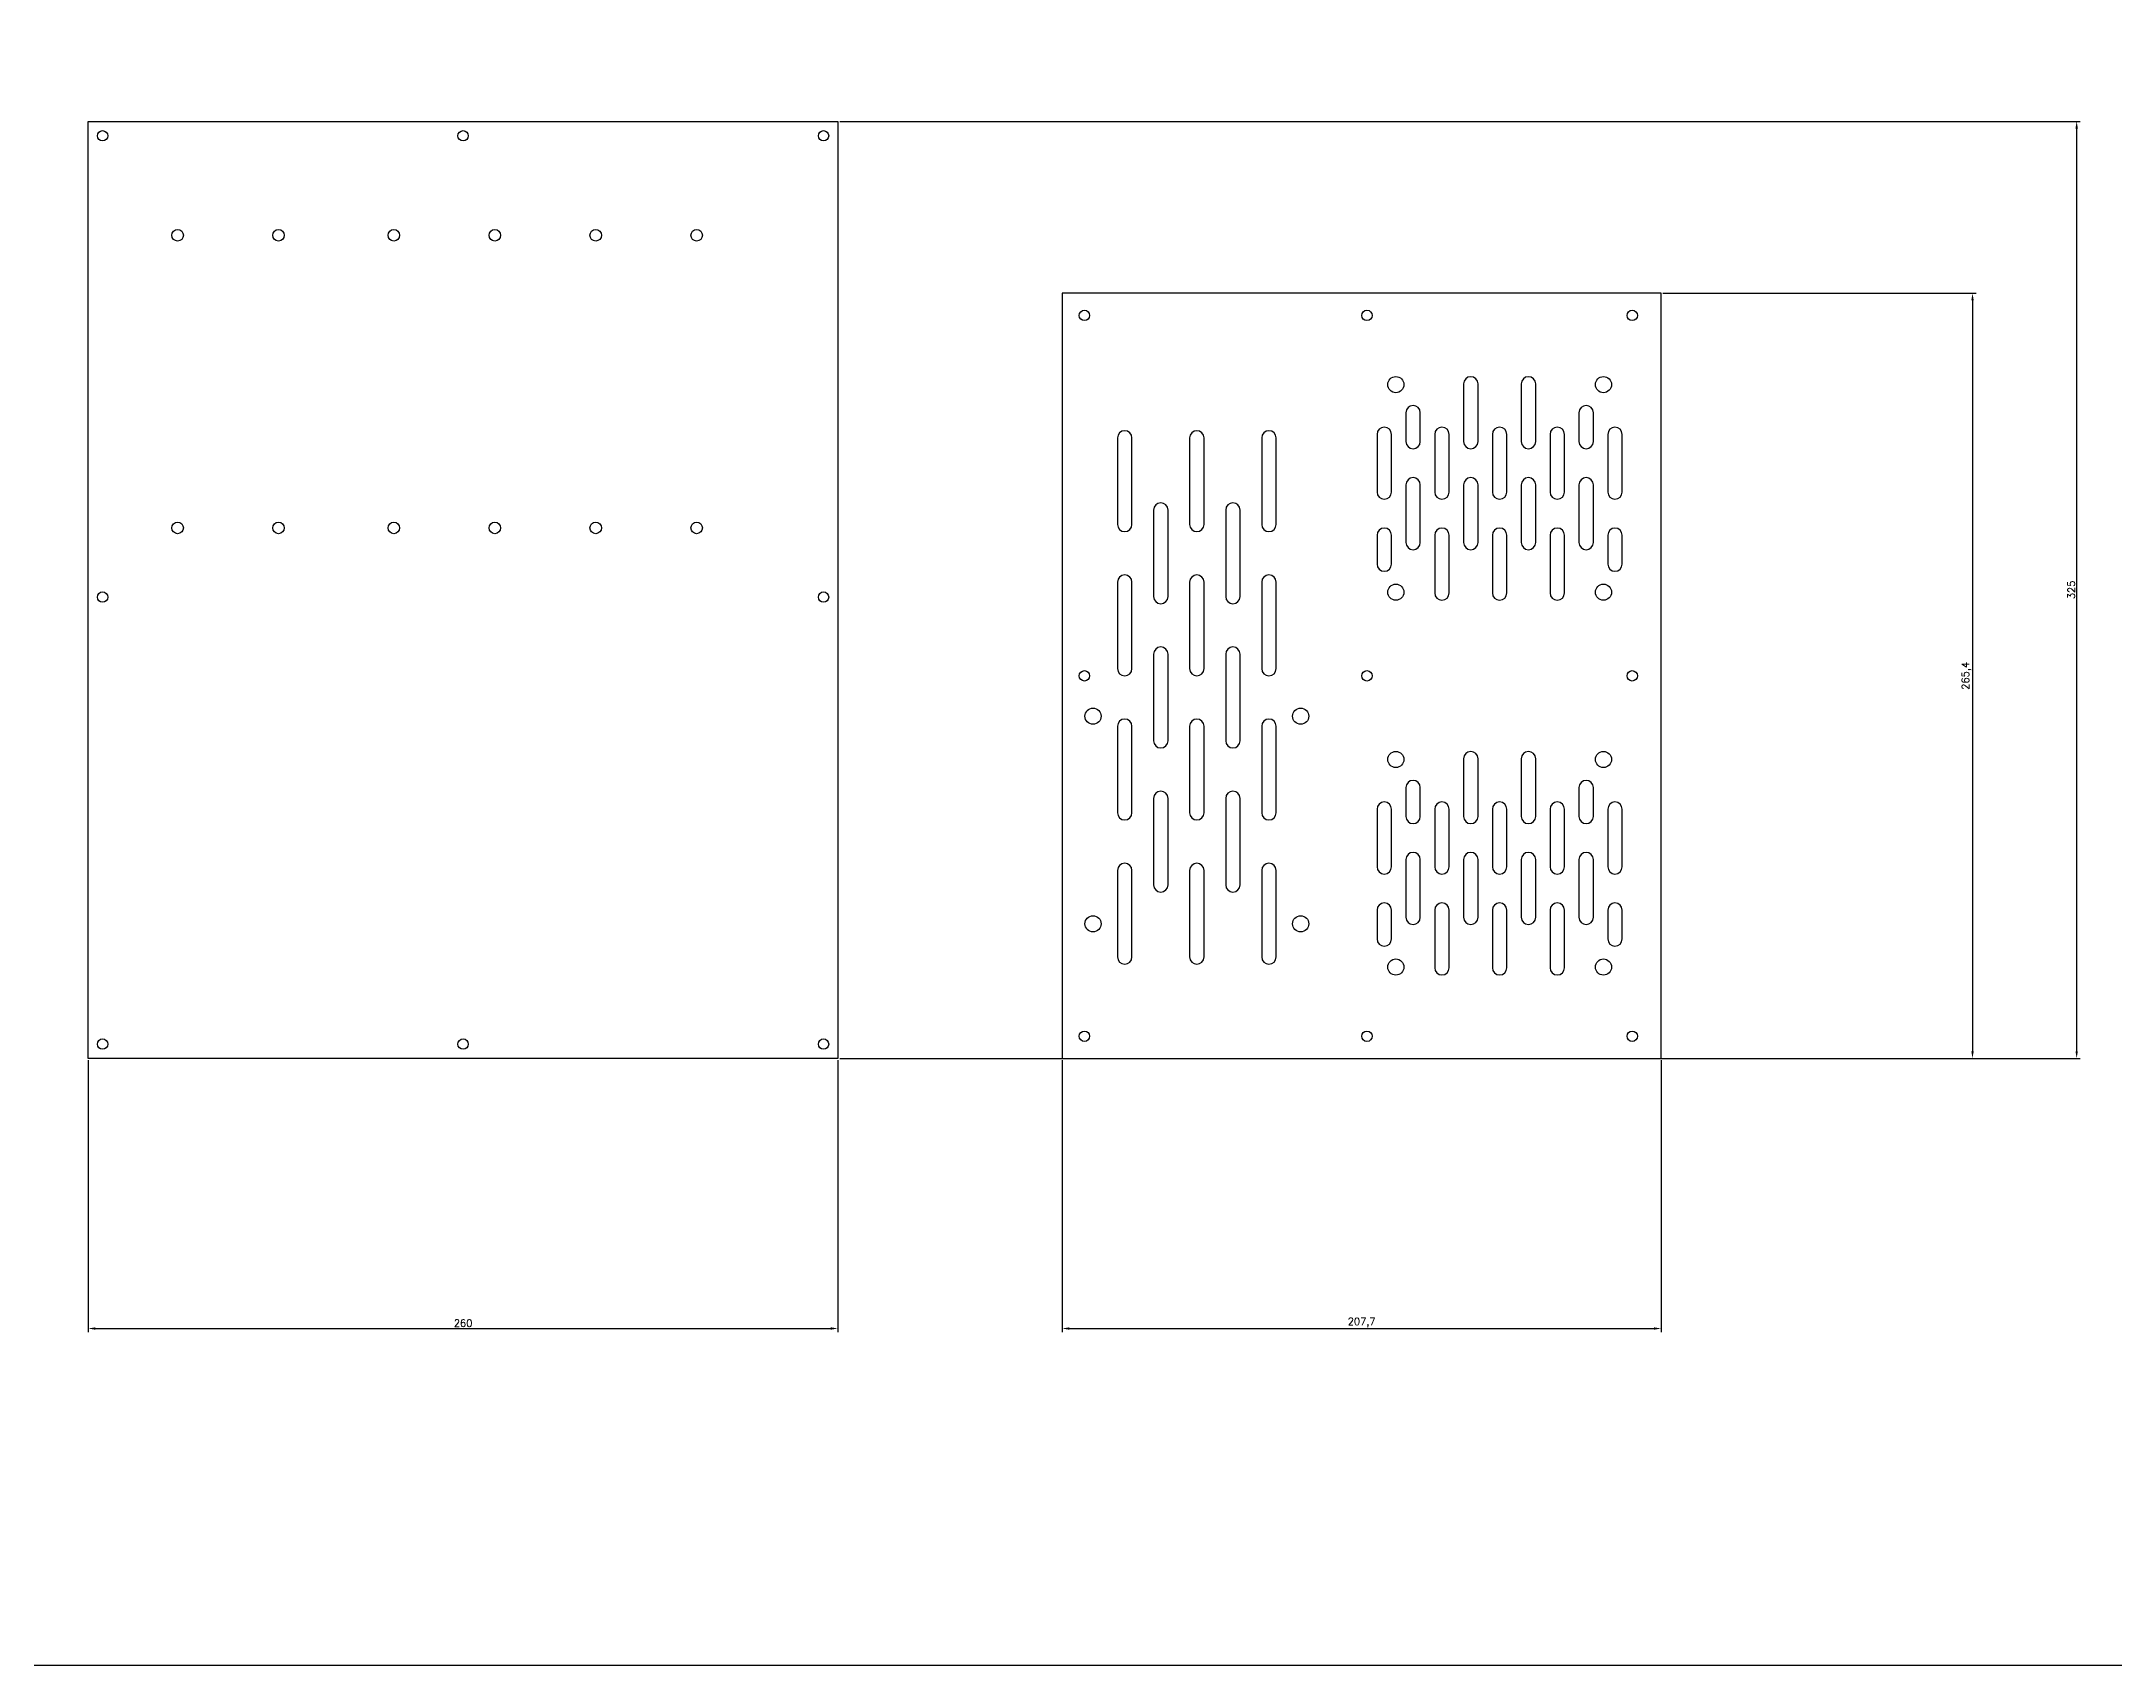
# Model space of a CAD drawing. Header units: millimetres. Extents: x -451 to 3969, y -235 to 930.
# Drawn here: x 167 to 886, y -211 to 353 of the extents above; entities that cross this region are included whole.
import ezdxf

# ---------------------------------------------------------------- set-up
doc = ezdxf.new("R2010")
doc.units = ezdxf.units.MM
doc.layers.add('主板托开孔', color=7, linetype='Continuous')
doc.styles.get("Standard").update_dxf_attribs({"font": 'txt', "bigfont": 'gbcbig.shx'})
doc.dimstyles.new('ISO-25', dxfattribs={"dimtxt": 2.5, "dimasz": 2.5, "dimexe": 1.25, "dimexo": 0.625, "dimtad": 1, "dimtxsty": 'Standard', "dimcen": 2.5, "dimadec": 0, "dimazin": 0, "dimtfac": 1, "dimtmove": 0, "dimatfit": 3, "dimfxl": 0, "dimarcsym": 0})

# ---------------------------------------------------------------- blocks, each defined once
blk = doc.blocks.new('*D3')
at = {"color": 0, "lineweight": -2, "transparency": 16777216}
for p, q in [((183.55, -0.62), (183.55, -94.92)), ((443.55, -0.62), (443.55, -94.92)), ((186.05, -93.67), (441.05, -93.67))]:
    blk.add_line(p, q, dxfattribs=at)
at = {"color": 0, "transparency": 16777216}
for points in [[(186.05, -93.25), (186.05, -94.09), (183.55, -93.67)], [(441.05, -93.25), (441.05, -94.09), (443.55, -93.67)]]:
    blk.add_solid(points, dxfattribs=at)
at = {"layer": 'Defpoints', "color": 0, "transparency": 16777216}
for p in [(183.55, 0), (443.55, 0), (443.55, -93.67)]:
    blk.add_point(p, dxfattribs=at)
at = {"color": 0, "transparency": 16777216, "insert": (313.55, -91.8), "char_height": 2.5, "attachment_point": 5}
blk.add_mtext('260', dxfattribs=at)
blk = doc.blocks.new('*D4')
at = {"color": 0, "lineweight": -2, "transparency": 16777216}
for p, q in [((521.3, -0.63), (521.3, -94.92)), ((729, -0.63), (729, -94.92)), ((523.8, -93.67), (726.5, -93.67))]:
    blk.add_line(p, q, dxfattribs=at)
at = {"color": 0, "transparency": 16777216}
for points in [[(523.8, -93.25), (523.8, -94.09), (521.3, -93.67)], [(726.5, -93.25), (726.5, -94.09), (729, -93.67)]]:
    blk.add_solid(points, dxfattribs=at)
at = {"layer": 'Defpoints', "color": 0, "transparency": 16777216}
for p in [(521.3, 0), (729, 0), (729, -93.67)]:
    blk.add_point(p, dxfattribs=at)
at = {"color": 0, "transparency": 16777216, "insert": (625.15, -91.59), "char_height": 2.5, "attachment_point": 5}
blk.add_mtext('207,7', dxfattribs=at)
blk = doc.blocks.new('*D5')
at = {"color": 0, "lineweight": -2, "transparency": 16777216}
for p, q in [((444.17, 325), (874.35, 325)), ((873.1, 322.5), (873.1, 2.5)), ((444.17, 0), (874.35, 0))]:
    blk.add_line(p, q, dxfattribs=at)
at = {"color": 0, "transparency": 16777216}
for points in [[(872.69, 322.5), (873.52, 322.5), (873.1, 325)], [(872.69, 2.5), (873.52, 2.5), (873.1, 0)]]:
    blk.add_solid(points, dxfattribs=at)
at = {"layer": 'Defpoints', "color": 0, "transparency": 16777216}
for p in [(443.55, 325), (443.55, 0), (873.1, 0)]:
    blk.add_point(p, dxfattribs=at)
at = {"color": 0, "transparency": 16777216, "insert": (871.23, 162.5), "char_height": 2.5, "attachment_point": 5, "rotation": 90}
blk.add_mtext('325', dxfattribs=at)
blk = doc.blocks.new('*D6')
at = {"color": 0, "lineweight": -2, "transparency": 16777216}
for p, q in [((729.63, 265.4), (838.23, 265.4)), ((836.98, 262.9), (836.98, 2.5)), ((729.63, 0), (838.23, 0))]:
    blk.add_line(p, q, dxfattribs=at)
at = {"color": 0, "transparency": 16777216}
for points in [[(836.57, 262.9), (837.4, 262.9), (836.98, 265.4)], [(836.57, 2.5), (837.4, 2.5), (836.98, 0)]]:
    blk.add_solid(points, dxfattribs=at)
at = {"layer": 'Defpoints', "color": 0, "transparency": 16777216}
for p in [(729, 265.4), (729, 0), (836.98, 0)]:
    blk.add_point(p, dxfattribs=at)
at = {"color": 0, "transparency": 16777216, "insert": (834.9, 132.7), "char_height": 2.5, "attachment_point": 5, "rotation": 90}
blk.add_mtext('265,4', dxfattribs=at)

msp = doc.modelspace()

# ---------------------------------------------------------------- linework, layer by layer
for points in [[(-451.076, 915.985), (1355.554, 915.985), (1355.554, -210.556), (-451.076, -210.556)], [(443.549, 0), (183.549, 0), (183.549, 325), (443.549, 325)]]:
    msp.add_lwpolyline(points, close=True)
for points in [[(660.5, 233.95), (660.5, 213.95, 1), (665.5, 213.95), (665.5, 233.95, 1)], [(680.5, 233.95), (680.5, 213.95, 1), (685.5, 213.95), (685.5, 233.95, 1)], [(640.5, 213.95, 1), (645.5, 213.95), (645.5, 223.95, 1), (640.5, 223.95)], [(700.5, 213.95, 1), (705.5, 213.95), (705.5, 223.95, 1), (700.5, 223.95)], [(540.5, 215.2), (540.5, 185.2, 1), (545.5, 185.2), (545.5, 215.2, 1)], [(565.5, 215.2), (565.5, 185.2, 1), (570.5, 185.2), (570.5, 215.2, 1)], [(590.5, 215.2), (590.5, 185.2, 1), (595.5, 185.2), (595.5, 215.2, 1)], [(630.5, 216.45), (630.5, 196.45, 1), (635.5, 196.45), (635.5, 216.45, 1)], [(650.5, 216.45), (650.5, 196.45, 1), (655.5, 196.45), (655.5, 216.45, 1)], [(670.5, 216.45), (670.5, 196.45, 1), (675.5, 196.45), (675.5, 216.45, 1)], [(690.5, 216.45), (690.5, 196.45, 1), (695.5, 196.45), (695.5, 216.45, 1)], [(710.5, 216.45), (710.5, 196.45, 1), (715.5, 196.45), (715.5, 216.45, 1)], [(640.5, 198.95), (640.5, 178.95, 1), (645.5, 178.95), (645.5, 198.95, 1)], [(660.5, 198.95), (660.5, 178.95, 1), (665.5, 178.95), (665.5, 198.95, 1)], [(680.5, 198.95), (680.5, 178.95, 1), (685.5, 178.95), (685.5, 198.95, 1)], [(700.5, 198.95), (700.5, 178.95, 1), (705.5, 178.95), (705.5, 198.95, 1)], [(553, 190.2), (553, 160.2, 1), (558, 160.2), (558, 190.2, 1)], [(578, 190.2), (578, 160.2, 1), (583, 160.2), (583, 190.2, 1)], [(630.5, 171.45, 1), (635.5, 171.45), (635.5, 181.45, 1), (630.5, 181.45)], [(650.5, 181.45), (650.5, 161.45, 1), (655.5, 161.45), (655.5, 181.45, 1)], [(670.5, 181.45), (670.5, 161.45, 1), (675.5, 161.45), (675.5, 181.45, 1)], [(690.5, 181.45), (690.5, 161.45, 1), (695.5, 161.45), (695.5, 181.45, 1)], [(710.5, 171.45, 1), (715.5, 171.45), (715.5, 181.45, 1), (710.5, 181.45)], [(540.5, 165.2), (540.5, 135.2, 1), (545.5, 135.2), (545.5, 165.2, 1)], [(565.5, 165.2), (565.5, 135.2, 1), (570.5, 135.2), (570.5, 165.2, 1)], [(590.5, 165.2), (590.5, 135.2, 1), (595.5, 135.2), (595.5, 165.2, 1)], [(553, 140.2), (553, 110.2, 1), (558, 110.2), (558, 140.2, 1)], [(578, 140.2), (578, 110.2, 1), (583, 110.2), (583, 140.2, 1)], [(540.5, 115.2), (540.5, 85.2, 1), (545.5, 85.2), (545.5, 115.2, 1)], [(565.5, 115.2), (565.5, 85.2, 1), (570.5, 85.2), (570.5, 115.2, 1)], [(590.5, 115.2), (590.5, 85.2, 1), (595.5, 85.2), (595.5, 115.2, 1)], [(660.5, 103.95), (660.5, 83.95, 1), (665.5, 83.95), (665.5, 103.95, 1)], [(680.5, 103.95), (680.5, 83.95, 1), (685.5, 83.95), (685.5, 103.95, 1)], [(640.5, 83.95, 1), (645.5, 83.95), (645.5, 93.95, 1), (640.5, 93.95)], [(700.5, 83.95, 1), (705.5, 83.95), (705.5, 93.95, 1), (700.5, 93.95)], [(553, 90.2), (553, 60.2, 1), (558, 60.2), (558, 90.2, 1)], [(578, 90.2), (578, 60.2, 1), (583, 60.2), (583, 90.2, 1)], [(630.5, 86.45), (630.5, 66.45, 1), (635.5, 66.45), (635.5, 86.45, 1)], [(650.5, 86.45), (650.5, 66.45, 1), (655.5, 66.45), (655.5, 86.45, 1)], [(670.5, 86.45), (670.5, 66.45, 1), (675.5, 66.45), (675.5, 86.45, 1)], [(690.5, 86.45), (690.5, 66.45, 1), (695.5, 66.45), (695.5, 86.45, 1)], [(710.5, 86.45), (710.5, 66.45, 1), (715.5, 66.45), (715.5, 86.45, 1)], [(540.5, 65.2), (540.5, 35.2, 1), (545.5, 35.2), (545.5, 65.2, 1)], [(565.5, 65.2), (565.5, 35.2, 1), (570.5, 35.2), (570.5, 65.2, 1)], [(590.5, 65.2), (590.5, 35.2, 1), (595.5, 35.2), (595.5, 65.2, 1)], [(640.5, 68.95), (640.5, 48.95, 1), (645.5, 48.95), (645.5, 68.95, 1)], [(660.5, 68.95), (660.5, 48.95, 1), (665.5, 48.95), (665.5, 68.95, 1)], [(680.5, 68.95), (680.5, 48.95, 1), (685.5, 48.95), (685.5, 68.95, 1)], [(700.5, 68.95), (700.5, 48.95, 1), (705.5, 48.95), (705.5, 68.95, 1)], [(630.5, 41.45, 1), (635.5, 41.45), (635.5, 51.45, 1), (630.5, 51.45)], [(650.5, 51.45), (650.5, 31.45, 1), (655.5, 31.45), (655.5, 51.45, 1)], [(670.5, 51.45), (670.5, 31.45, 1), (675.5, 31.45), (675.5, 51.45, 1)], [(690.5, 51.45), (690.5, 31.45, 1), (695.5, 31.45), (695.5, 51.45, 1)], [(710.5, 41.45, 1), (715.5, 41.45), (715.5, 51.45, 1), (710.5, 51.45)]]:
    msp.add_lwpolyline(points, format="xyb", close=True)
for centre in [(637, 233.7), (709, 233.7), (637, 161.7), (709, 161.7), (532, 118.7), (604, 118.7), (637, 103.7), (709, 103.7), (532, 46.7), (604, 46.7), (637, 31.7), (709, 31.7)]:
    msp.add_circle(centre, 2.8)
at = {"layer": '主板托开孔'}
msp.add_lwpolyline([(729, 0), (729, 265.4), (521.3, 265.4), (521.3, 0)], close=True, dxfattribs=at)
for centre, radius in [((188.549, 320), 1.8), ((313.549, 320), 1.8), ((438.549, 320), 1.8), ((214.549, 285.5), 2), ((249.549, 285.5), 2), ((289.549, 285.5), 2), ((324.549, 285.5), 2), ((359.549, 285.5), 2), ((394.549, 285.5), 2), ((529, 257.7), 1.8), ((627, 257.7), 1.8), ((719, 257.7), 1.8), ((214.549, 184), 2), ((249.549, 184), 2), ((289.549, 184), 2), ((324.549, 184), 2), ((359.549, 184), 2), ((394.549, 184), 2), ((188.549, 160), 1.8), ((438.549, 160), 1.8), ((529, 132.7), 1.8), ((627, 132.7), 1.8), ((719, 132.7), 1.8), ((529, 7.7), 1.8), ((627, 7.7), 1.8), ((719, 7.7), 1.8), ((188.549, 5), 1.8), ((313.549, 5), 1.8), ((438.549, 5), 1.8)]:
    msp.add_circle(centre, radius, dxfattribs=at)

# ---------------------------------------------------------------- dimensions: what is measured, and where the dimension line sits
for base, p1, p2, picture, middle in [((873.102, 0), (443.549, 325), (443.549, 0), '*D5', (871.227, 162.5)), ((836.983, 0), (729, 265.4), (729, 0), '*D6', (834.899, 132.7))]:
    dim = msp.add_linear_dim(base=base, p1=p1, p2=p2, angle=90, dimstyle='ISO-25', override={"dimfxl": 1.25})
    dim.commit()
    dim.dimension.update_dxf_attribs({"geometry": picture, "text_midpoint": middle})
for base, p1, p2, picture, middle in [((443.549, -93.671), (183.549, 0), (443.549, 0), '*D3', (313.549, -93.671)), ((729, -93.671), (521.3, 0), (729, 0), '*D4', (625.15, -93.671))]:
    dim = msp.add_linear_dim(base=base, p1=p1, p2=p2, dimstyle='ISO-25', override={"dimfxl": 1.25})
    dim.commit()
    dim.dimension.update_dxf_attribs({"geometry": picture, "text_midpoint": middle, "dimtype": 160})

doc.saveas('drawing.dxf')
